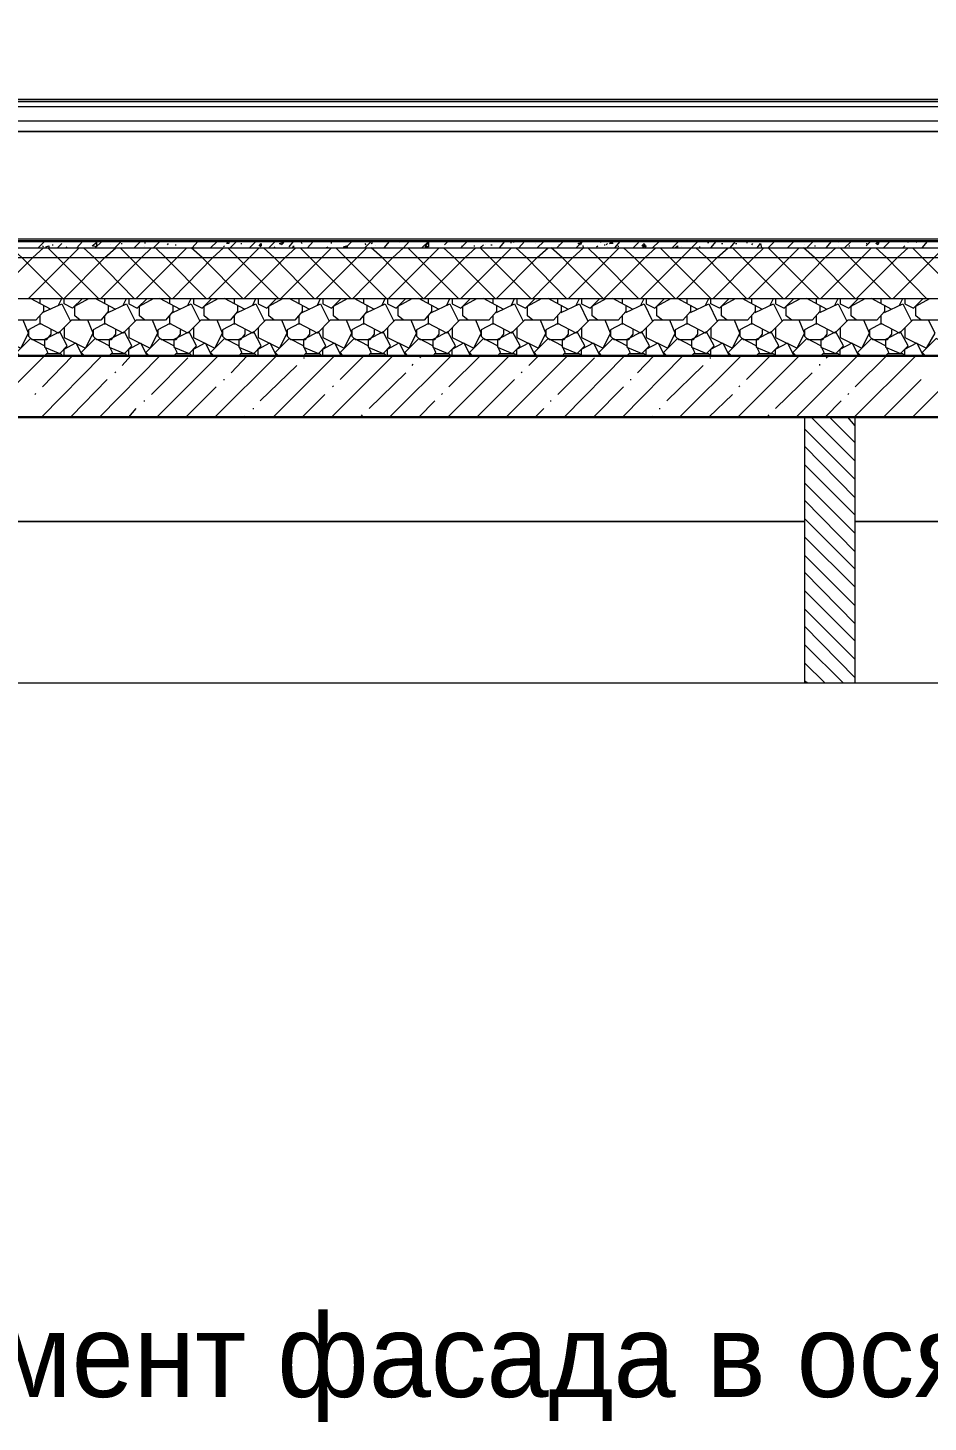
# Model space of a CAD drawing. Header units: millimetres. Extents: x 2294 to 908349, y -83289 to 219220.
# Drawn here: x 852355 to 856005, y 200936 to 206592 of the extents above; entities that cross this region are included whole.
import ezdxf

# ---------------------------------------------------------------- set-up
doc = ezdxf.new("R2010")
doc.units = ezdxf.units.MM
doc.layers.add('PDF _Геометрия', color=7, linetype='Continuous')
doc.layers.add('PDF _Текст', color=7, linetype='Continuous')

msp = doc.modelspace()

# ---------------------------------------------------------------- linework, layer by layer
at = {"layer": 'PDF _Геометрия', "lineweight": 9}
for points in [[(847932.9, 206302.9), (865812.6, 206302.9), (865812.6, 214434), (865751.4, 214434)], [(847932.9, 206499.6), (847932.9, 206302.9), (865812.6, 206302.9)], [(847941.6, 206302.9), (847941.6, 206294.1), (865812.6, 206294.1), (847941.6, 206294.1), (865812.6, 206294.1)], [(865436.6, 206272.3), (847941.6, 206272.3), (847941.6, 206294.1)], [(847941.6, 206272.3), (847941.6, 206215.5), (865502.2, 206215.5), (865502.2, 206171.7), (865502.2, 205262.4)], [(855504.4, 205013.3), (851758, 205013.3)], [(855709.9, 203933.5), (855709.9, 205013.3), (855504.4, 205013.3), (855504.4, 203933.5)], [(857672.7, 204589.2), (855709.9, 204589.2), (857672.7, 204589.2), (857672.7, 205013.3)], [(857371.1, 205013.3), (855709.9, 205013.3)], [(868553.6, 203933.5), (857397.3, 203933.5), (857323, 203780.5), (857165.6, 204086.5), (857091.3, 203933.5), (846144.9, 203933.5)]]:
    msp.add_lwpolyline(points, dxfattribs=at)
for points in [[(847924.1, 205262.4), (865493.5, 205262.4), (865493.5, 205529.1), (865493.5, 205695.2), (865493.5, 205734.6), (865493.5, 205760.8), (865493.5, 205765.2), (865493.5, 205769.6), (863495.7, 205734.6), (849567.8, 205734.6), (847932.9, 205773.9), (847932.9, 206499.6), (847928.5, 206499.6), (847924.1, 206499.6), (847915.4, 206499.6), (847758, 206499.6), (847758, 205262.4), (847915.4, 205262.4)], [(847932.9, 206171.7), (865484.7, 206171.7)], [(851736.1, 203933.5), (851736.1, 205013.3), (851736.1, 204589.2), (855504.4, 204589.2), (851736.1, 204589.2)]]:
    msp.add_lwpolyline(points, close=True, dxfattribs=at)
at = {"layer": 'PDF _Геометрия', "lineweight": 20}
for points in [[(847928.5, 205773.9), (847924.1, 205773.9), (847924.1, 205769.6), (849567.8, 205730.2), (863495.7, 205730.2), (865493.5, 205765.2)], [(847924.1, 205769.6), (847924.1, 205765.2), (849567.8, 205725.8), (863495.7, 205725.8), (865493.5, 205760.8)], [(847924.1, 205765.2), (847924.1, 205743.3), (849567.8, 205699.6), (863495.7, 205699.6), (865493.5, 205734.6)], [(847924.1, 205743.3), (847924.1, 205699.6), (849567.8, 205660.3), (863495.7, 205660.3), (865493.5, 205695.2)], [(847924.1, 205699.6), (847924.1, 205533.5), (849572.2, 205494.1), (863491.3, 205494.1), (865493.5, 205529.1)]]:
    msp.add_lwpolyline(points, dxfattribs=at)
at = {"layer": 'PDF _Геометрия', "color": 250, "lineweight": 9, "true_color": 0x1d1d1d}
for points in [[(852396.2, 205699.6), (852422.5, 205725.8)], [(852549.2, 205725.8), (852549.2, 205725.8)], [(852553.6, 205699.6), (852575.5, 205725.8)], [(852627.9, 205699.6), (852654.2, 205725.8)], [(852706.6, 205699.6), (852732.8, 205725.8)], [(852785.3, 205699.6), (852811.5, 205725.8)], [(852864, 205699.6), (852890.2, 205725.8)], [(853021.4, 205699.6), (853043.2, 205725.8)], [(853095.7, 205699.6), (853121.9, 205725.8)], [(853170, 205725.8), (853170, 205717.1), (853161.3, 205717.1), (853165.6, 205725.8)], [(853174.4, 205699.6), (853200.6, 205725.8)], [(853253.1, 205699.6), (853279.3, 205725.8)], [(853331.8, 205699.6), (853358, 205725.8)], [(853414.8, 205704), (853432.3, 205725.8)], [(853489.1, 205699.6), (853511, 205725.8)], [(853650.9, 205699.6), (853650.9, 205708.3), (853637.8, 205704), (853642.1, 205699.6), (853668.4, 205725.8)], [(853672.7, 205494.1), (853834.5, 205660.3), (853878.2, 205699.6), (853900.1, 205725.8)], [(853720.8, 205699.6), (853747.1, 205725.8)], [(853795.1, 205725.8), (853795.1, 205725.8)], [(853799.5, 205699.6), (853821.4, 205725.8)], [(853952.5, 205699.6), (853978.7, 205725.8)], [(854044.3, 205712.7), (854057.4, 205725.8)], [(854109.9, 205699.6), (854136.1, 205725.8)], [(854214.8, 205725.8), (854214.8, 205725.8)], [(854219.2, 205725.8), (854223.6, 205725.8)], [(854267.3, 205699.6), (854289.1, 205725.8)], [(854324.1, 205721.5), (854328.5, 205725.8)], [(854346, 205699.6), (854367.8, 205725.8)], [(854420.3, 205699.6), (854446.5, 205725.8)], [(854499, 205699.6), (854525.2, 205725.8)], [(854577.7, 205699.6), (854603.9, 205725.8)], [(854678.2, 205721.5), (854678.2, 205725.8)], [(854735, 205699.6), (854756.9, 205725.8)], [(854839.9, 205494.1), (855006.1, 205660.3), (855045.4, 205699.6), (855071.6, 205725.8)], [(854857.4, 205725.8), (854857.4, 205725.8)], [(854888, 205699.6), (854914.3, 205725.8)], [(854966.7, 205699.6), (854993, 205725.8)], [(855124.1, 205699.6), (855146, 205725.8)], [(855202.8, 205699.6), (855224.6, 205725.8)], [(855561.3, 205494.1), (855395.1, 205660.3), (855355.8, 205699.6), (855382, 205725.8)], [(855434.5, 205699.6), (855460.7, 205725.8)], [(855513.2, 205699.6), (855539.4, 205725.8)], [(855591.9, 205699.6), (855613.7, 205725.8)], [(855666.2, 205699.6), (855692.4, 205725.8)], [(855753.6, 205708.3), (855771.1, 205725.8)], [(855823.6, 205699.6), (855849.8, 205725.8)], [(855924.1, 205721.5), (855924.1, 205725.8)], [(855954.7, 205725.8), (855959.1, 205721.5)], [(855980.9, 205699.6), (856002.8, 205725.8)], [(852208.3, 205494.1), (852374.4, 205660.3), (852418.1, 205699.6)], [(852496.8, 205494.1), (852330.7, 205660.3), (852286.9, 205699.6)], [(852356.9, 205494.1), (852523, 205660.3), (852562.4, 205699.6)], [(852413.7, 205708.3), (852418.1, 205704)], [(852431.2, 205699.6), (852426.8, 205704), (852440, 205708.3), (852440, 205699.6)], [(852641, 205494.1), (852474.9, 205660.3), (852435.6, 205699.6)], [(852453.1, 205712.7), (852457.4, 205712.7)], [(852474.9, 205699.6), (852492.4, 205717.1)], [(852575.5, 205494.1), (852536.1, 205454.8), (852501.2, 205472.3), (852501.2, 205494.1), (852667.3, 205660.3), (852711, 205699.6)], [(852509.9, 205704), (852514.3, 205699.6)], [(852785.3, 205494.1), (852623.6, 205660.3), (852579.8, 205699.6)], [(852649.8, 205494.1), (852815.9, 205660.3), (852855.3, 205699.6)], [(852689.1, 205712.7), (852689.1, 205712.7)], [(852719.7, 205699.6), (852719.7, 205699.6)], [(852933.9, 205494.1), (852767.8, 205660.3), (852728.5, 205699.6)], [(852732.8, 205717.1), (852737.2, 205717.1)], [(852794.1, 205494.1), (852960.2, 205660.3), (852999.5, 205699.6)], [(852829, 205721.5), (852829, 205717.1)], [(852829, 205704), (852829, 205704)], [(853078.2, 205494.1), (852912.1, 205660.3), (852872.7, 205699.6)], [(852920.8, 205712.7), (852925.2, 205717.1)], [(852942.7, 205494.1), (853104.4, 205660.3), (853148.1, 205699.6)], [(852951.4, 205712.7), (852955.8, 205712.7)], [(853226.8, 205494.1), (853060.7, 205660.3), (853017, 205699.6)], [(853086.9, 205494.1), (853253.1, 205660.3), (853292.4, 205699.6)], [(853148.1, 205704), (853152.5, 205708.3)], [(853371.1, 205494.1), (853205, 205660.3), (853165.6, 205699.6)], [(853218.1, 205717.1), (853222.5, 205717.1)], [(853231.2, 205494.1), (853397.3, 205660.3), (853441, 205699.6)], [(853296.8, 205704), (853301.2, 205708.3)], [(853515.4, 205494.1), (853353.6, 205660.3), (853309.9, 205699.6)], [(853353.6, 205704), (853358, 205699.6)], [(853379.8, 205494.1), (853546, 205660.3), (853585.3, 205699.6)], [(853388.6, 205717.1), (853393, 205721.5)], [(853427.9, 205699.6), (853432.3, 205708.3), (853432.3, 205699.6)], [(853664, 205494.1), (853497.9, 205660.3), (853458.5, 205699.6)], [(853462.9, 205721.5), (853467.3, 205717.1)], [(853524.1, 205494.1), (853690.2, 205660.3), (853729.6, 205699.6)], [(853563.4, 205699.6), (853572.2, 205704)], [(853585.3, 205717.1), (853585.3, 205721.5)], [(853808.3, 205494.1), (853642.1, 205660.3), (853602.8, 205699.6)], [(853633.4, 205704), (853637.8, 205704)], [(853720.8, 205717.1), (853725.2, 205712.7)], [(853747.1, 205717.1), (853751.4, 205721.5)], [(853956.9, 205494.1), (853790.8, 205660.3), (853747.1, 205699.6)], [(853764.5, 205708.3), (853764.5, 205708.3)], [(853817, 205494.1), (853983.1, 205660.3), (854022.5, 205699.6)], [(853860.7, 205721.5), (853860.7, 205721.5)], [(854101.2, 205494.1), (853935, 205660.3), (853895.7, 205699.6)], [(853961.3, 205494.1), (854127.4, 205660.3), (854171.1, 205699.6)], [(854031.2, 205699.6), (854031.2, 205699.6)], [(854249.8, 205494.1), (854083.7, 205660.3), (854040, 205699.6)], [(854109.9, 205494.1), (854276, 205660.3), (854315.4, 205699.6)], [(854114.3, 205708.3), (854114.3, 205704)], [(854162.4, 205708.3), (854166.7, 205708.3)], [(854394, 205494.1), (854227.9, 205660.3), (854188.6, 205699.6), (854201.7, 205712.7)], [(854210.4, 205712.7), (854210.4, 205712.7)], [(854232.3, 205712.7), (854236.7, 205712.7)], [(854254.2, 205494.1), (854420.3, 205660.3), (854464, 205699.6)], [(854280.4, 205721.5), (854280.4, 205721.5)], [(854311, 205721.5), (854315.4, 205721.5)], [(854538.3, 205494.1), (854376.6, 205660.3), (854332.8, 205699.6)], [(854402.8, 205494.1), (854564.5, 205660.3), (854608.3, 205699.6), (854608.3, 205704)], [(854411.5, 205717.1), (854411.5, 205717.1)], [(854686.9, 205494.1), (854520.8, 205660.3), (854477.1, 205699.6)], [(854507.7, 205712.7), (854512.1, 205712.7)], [(854547.1, 205494.1), (854713.2, 205660.3), (854752.5, 205699.6)], [(854603.9, 205708.3), (854608.3, 205708.3)], [(854625.7, 205704), (854625.7, 205704)], [(854831.2, 205494.1), (854665.1, 205660.3), (854625.7, 205699.6)], [(854660.7, 205704), (854665.1, 205708.3)], [(854691.3, 205712.7), (854695.7, 205712.7)], [(854691.3, 205494.1), (854857.4, 205660.3), (854901.2, 205699.6)], [(854700.1, 205712.7), (854704.4, 205717.1)], [(854704.4, 205704), (854704.4, 205704)], [(854748.1, 205708.3), (854748.1, 205704)], [(854979.8, 205494.1), (854813.7, 205660.3), (854770, 205699.6)], [(854800.6, 205699.6), (854800.6, 205699.6)], [(854809.3, 205699.6), (854831.2, 205721.5)], [(854853.1, 205699.6), (854848.7, 205704), (854861.8, 205708.3), (854857.4, 205699.6)], [(855198.4, 205494.1), (855159.1, 205454.8), (855124.1, 205472.3), (855124.1, 205494.1), (854958, 205660.3), (854918.6, 205699.6)], [(854979.8, 205699.6), (854988.6, 205708.3), (854988.6, 205699.6)], [(854984.2, 205494.1), (855150.3, 205660.3), (855194, 205699.6)], [(855006.1, 205704), (855006.1, 205704)], [(855268.4, 205494.1), (855106.6, 205660.3), (855062.9, 205699.6)], [(855076, 205704), (855080.4, 205704)], [(855111, 205721.5), (855115.4, 205721.5)], [(855132.8, 205494.1), (855299, 205660.3), (855338.3, 205699.6)], [(855167.8, 205717.1), (855172.2, 205717.1)], [(855417, 205494.1), (855250.9, 205660.3), (855211.5, 205699.6)], [(855224.6, 205717.1), (855229, 205717.1)], [(855268.4, 205721.5), (855272.7, 205721.5)], [(855277.1, 205699.6), (855277.1, 205699.6)], [(855277.1, 205494.1), (855443.2, 205660.3), (855482.6, 205699.6)], [(855290.2, 205712.7), (855294.6, 205717.1)], [(855316.5, 205699.6), (855312.1, 205699.6), (855325.2, 205717.1), (855329.6, 205699.6)], [(855425.7, 205494.1), (855587.5, 205660.3), (855631.2, 205699.6)], [(855709.9, 205494.1), (855543.8, 205660.3), (855500.1, 205699.6)], [(855504.4, 205712.7), (855504.4, 205712.7)], [(855543.8, 205708.3), (855548.1, 205708.3)], [(855570, 205494.1), (855736.1, 205660.3), (855775.5, 205699.6)], [(855639.9, 205721.5), (855639.9, 205721.5)], [(855639.9, 205704), (855639.9, 205704)], [(855854.2, 205494.1), (855688, 205660.3), (855648.7, 205699.6)], [(855683.7, 205708.3), (855688, 205708.3)], [(855714.3, 205494.1), (855880.4, 205660.3), (855924.1, 205699.6)], [(855753.6, 205717.1), (855758, 205717.1)], [(855998.4, 205494.1), (855836.7, 205660.3), (855793, 205699.6)], [(856064, 205699.6), (856059.6, 205704), (856072.7, 205708.3), (856068.4, 205699.6), (856029, 205660.3), (855862.9, 205494.1)], [(855902.2, 205699.6), (855911, 205708.3)], [(856147, 205494.1), (855980.9, 205660.3), (855941.6, 205699.6)], [(852418.1, 205467.9), (852418.1, 205441.7), (852387.5, 205406.7), (852269.5, 205406.7), (852217, 205354.3), (852142.7, 205393.6), (852094.6, 205367.4), (852094.6, 205341.1), (852107.7, 205328), (852168.9, 205328), (852186.4, 205349.9), (852186.4, 205367.4)], [(852680.4, 205467.9), (852680.4, 205441.7), (852649.8, 205406.7), (852531.8, 205406.7), (852479.3, 205354.3), (852405, 205393.6), (852356.9, 205367.4), (852356.9, 205341.1), (852370, 205328), (852431.2, 205328), (852448.7, 205349.9), (852448.7, 205367.4)], [(852448.7, 205450.4), (852365.6, 205494.1)], [(852405, 205472.3), (852405, 205494.1)], [(852413.7, 205437.3), (852492.4, 205472.3), (852527.4, 205402.3)], [(852479.3, 205467.9), (852492.4, 205494.1)], [(852566.7, 205406.7), (852544.9, 205424.2), (852544.9, 205463.5), (852601.7, 205494.1)], [(852942.7, 205467.9), (852942.7, 205441.7), (852912.1, 205406.7), (852794.1, 205406.7), (852741.6, 205354.3), (852667.3, 205393.6), (852619.2, 205367.4), (852619.2, 205341.1), (852632.3, 205328), (852693.5, 205328), (852711, 205349.9), (852711, 205367.4)], [(852711, 205450.4), (852627.9, 205494.1)], [(852667.3, 205472.3), (852667.3, 205494.1)], [(852680.4, 205437.3), (852754.7, 205472.3), (852789.7, 205402.3)], [(852741.6, 205467.9), (852754.7, 205494.1)], [(852763.5, 205494.1), (852763.5, 205472.3), (852798.4, 205454.8), (852837.8, 205494.1)], [(852829, 205406.7), (852807.2, 205424.2), (852807.2, 205463.5), (852864, 205494.1)], [(853205, 205467.9), (853205, 205441.7), (853174.4, 205406.7), (853056.3, 205406.7), (853003.9, 205354.3), (852929.6, 205393.6), (852881.5, 205367.4), (852881.5, 205341.1), (852894.6, 205328), (852955.8, 205328), (852973.3, 205349.9), (852973.3, 205367.4)], [(852973.3, 205450.4), (852890.2, 205494.1)], [(852929.6, 205472.3), (852929.6, 205494.1)], [(852942.7, 205437.3), (853017, 205472.3), (853052, 205402.3)], [(853003.9, 205467.9), (853017, 205494.1)], [(853025.7, 205494.1), (853025.7, 205472.3), (853060.7, 205454.8), (853100.1, 205494.1)], [(853091.3, 205406.7), (853069.5, 205424.2), (853069.5, 205463.5), (853126.3, 205494.1)], [(853467.3, 205467.9), (853467.3, 205441.7), (853436.7, 205406.7), (853318.6, 205406.7), (853266.2, 205354.3), (853191.9, 205393.6), (853143.8, 205367.4), (853143.8, 205341.1), (853156.9, 205328), (853218.1, 205328), (853235.6, 205349.9), (853235.6, 205367.4)], [(853235.6, 205450.4), (853152.5, 205494.1)], [(853191.9, 205472.3), (853191.9, 205494.1)], [(853205, 205437.3), (853279.3, 205472.3), (853314.3, 205402.3)], [(853266.2, 205467.9), (853279.3, 205494.1)], [(853288, 205494.1), (853288, 205472.3), (853323, 205454.8), (853362.4, 205494.1)], [(853353.6, 205406.7), (853331.8, 205424.2), (853331.8, 205463.5), (853388.6, 205494.1)], [(853729.6, 205467.9), (853729.6, 205441.7), (853699, 205406.7), (853580.9, 205406.7), (853528.5, 205354.3), (853454.2, 205393.6), (853406.1, 205367.4), (853406.1, 205341.1), (853419.2, 205328), (853480.4, 205328), (853497.9, 205349.9), (853497.9, 205367.4)], [(853497.9, 205450.4), (853414.8, 205494.1)], [(853454.2, 205472.3), (853454.2, 205494.1)], [(853467.3, 205437.3), (853541.6, 205472.3), (853576.6, 205402.3)], [(853528.5, 205467.9), (853541.6, 205494.1)], [(853550.3, 205494.1), (853550.3, 205472.3), (853585.3, 205454.8), (853624.7, 205494.1)], [(853615.9, 205406.7), (853594, 205424.2), (853594, 205463.5), (853650.9, 205494.1)], [(853991.9, 205467.9), (853991.9, 205441.7), (853961.3, 205406.7), (853843.2, 205406.7), (853790.8, 205354.3), (853716.5, 205393.6), (853668.4, 205367.4), (853668.4, 205341.1), (853681.5, 205328), (853742.7, 205328), (853760.2, 205349.9), (853760.2, 205367.4)], [(853760.2, 205450.4), (853677.1, 205494.1)], [(853716.5, 205472.3), (853716.5, 205494.1)], [(853729.6, 205437.3), (853803.9, 205472.3), (853838.9, 205402.3)], [(853790.8, 205467.9), (853803.9, 205494.1)], [(853812.6, 205494.1), (853812.6, 205472.3), (853847.6, 205454.8), (853886.9, 205494.1)], [(853878.2, 205406.7), (853856.3, 205424.2), (853856.3, 205463.5), (853913.2, 205494.1)], [(854254.2, 205467.9), (854254.2, 205441.7), (854223.6, 205406.7), (854105.5, 205406.7), (854053.1, 205354.3), (853978.7, 205393.6), (853930.7, 205367.4), (853930.7, 205341.1), (853943.8, 205328), (854005, 205328), (854022.5, 205349.9), (854022.5, 205367.4)], [(854022.5, 205450.4), (853939.4, 205494.1)], [(853978.7, 205472.3), (853978.7, 205494.1)], [(853991.9, 205437.3), (854066.2, 205472.3), (854101.2, 205402.3)], [(854053.1, 205467.9), (854066.2, 205494.1)], [(854074.9, 205494.1), (854074.9, 205472.3), (854109.9, 205454.8), (854149.2, 205494.1)], [(854140.5, 205406.7), (854118.6, 205424.2), (854118.6, 205463.5), (854175.5, 205494.1)], [(854516.5, 205467.9), (854516.5, 205441.7), (854485.9, 205406.7), (854367.8, 205406.7), (854315.4, 205354.3), (854241, 205393.6), (854193, 205367.4), (854193, 205341.1), (854206.1, 205328), (854267.3, 205328), (854284.8, 205349.9), (854284.8, 205367.4)], [(854284.8, 205450.4), (854201.7, 205494.1)], [(854241, 205472.3), (854241, 205494.1)], [(854254.2, 205437.3), (854328.5, 205472.3), (854363.4, 205402.3)], [(854315.4, 205467.9), (854328.5, 205494.1)], [(854337.2, 205494.1), (854337.2, 205472.3), (854372.2, 205454.8), (854411.5, 205494.1)], [(854402.8, 205406.7), (854380.9, 205424.2), (854380.9, 205463.5), (854437.8, 205494.1)], [(854778.7, 205467.9), (854778.7, 205441.7), (854748.1, 205406.7), (854630.1, 205406.7), (854577.7, 205354.3), (854503.3, 205393.6), (854455.2, 205367.4), (854455.2, 205341.1), (854468.4, 205328), (854529.6, 205328), (854547.1, 205349.9), (854547.1, 205367.4)], [(854547.1, 205450.4), (854464, 205494.1)], [(854503.3, 205472.3), (854503.3, 205494.1)], [(854516.5, 205437.3), (854590.8, 205472.3), (854625.7, 205402.3)], [(854577.7, 205467.9), (854590.8, 205494.1)], [(854599.5, 205494.1), (854599.5, 205472.3), (854634.5, 205454.8), (854673.8, 205494.1)], [(854665.1, 205406.7), (854643.2, 205424.2), (854643.2, 205463.5), (854700.1, 205494.1)], [(855041, 205467.9), (855041, 205441.7), (855010.4, 205406.7), (854892.4, 205406.7), (854839.9, 205354.3), (854765.6, 205393.6), (854717.5, 205367.4), (854717.5, 205341.1), (854730.7, 205328), (854791.9, 205328), (854809.3, 205349.9), (854809.3, 205367.4)], [(854809.3, 205450.4), (854726.3, 205494.1)], [(854765.6, 205472.3), (854765.6, 205494.1)], [(854778.7, 205437.3), (854853.1, 205472.3), (854888, 205402.3)], [(854839.9, 205467.9), (854853.1, 205494.1)], [(854861.8, 205494.1), (854861.8, 205472.3), (854896.8, 205454.8), (854936.1, 205494.1)], [(854927.4, 205406.7), (854905.5, 205424.2), (854905.5, 205463.5), (854962.4, 205494.1)], [(855303.3, 205467.9), (855303.3, 205441.7), (855272.7, 205406.7), (855154.7, 205406.7), (855102.2, 205354.3), (855027.9, 205393.6), (854979.8, 205367.4), (854979.8, 205341.1), (854993, 205328), (855054.2, 205328), (855071.6, 205349.9), (855071.6, 205367.4)], [(855071.6, 205450.4), (854988.6, 205494.1)], [(855027.9, 205472.3), (855027.9, 205494.1)], [(855041, 205437.3), (855115.4, 205472.3), (855150.3, 205402.3)], [(855102.2, 205467.9), (855115.4, 205494.1)], [(855189.7, 205406.7), (855167.8, 205424.2), (855167.8, 205463.5), (855224.6, 205494.1)], [(855565.6, 205467.9), (855565.6, 205441.7), (855535, 205406.7), (855417, 205406.7), (855364.5, 205354.3), (855290.2, 205393.6), (855242.1, 205367.4), (855242.1, 205341.1), (855255.2, 205328), (855316.5, 205328), (855333.9, 205349.9), (855333.9, 205367.4)], [(855333.9, 205450.4), (855250.9, 205494.1)], [(855290.2, 205472.3), (855290.2, 205494.1)], [(855303.3, 205437.3), (855377.7, 205472.3), (855412.6, 205402.3)], [(855364.5, 205467.9), (855377.7, 205494.1)], [(855386.4, 205494.1), (855386.4, 205472.3), (855421.4, 205454.8), (855460.7, 205494.1)], [(855452, 205406.7), (855430.1, 205424.2), (855430.1, 205463.5), (855486.9, 205494.1)], [(855827.9, 205467.9), (855827.9, 205441.7), (855797.3, 205406.7), (855679.3, 205406.7), (855626.8, 205354.3), (855552.5, 205393.6), (855504.4, 205367.4), (855504.4, 205341.1), (855517.5, 205328), (855578.7, 205328), (855596.2, 205349.9), (855596.2, 205367.4)], [(855596.2, 205450.4), (855513.2, 205494.1)], [(855552.5, 205472.3), (855552.5, 205494.1)], [(855565.6, 205437.3), (855639.9, 205472.3), (855674.9, 205402.3)], [(855626.8, 205467.9), (855639.9, 205494.1)], [(855648.7, 205494.1), (855648.7, 205472.3), (855683.7, 205454.8), (855723, 205494.1)], [(855714.3, 205406.7), (855692.4, 205424.2), (855692.4, 205463.5), (855749.2, 205494.1)], [(856090.2, 205467.9), (856090.2, 205441.7), (856059.6, 205406.7), (855941.6, 205406.7), (855889.1, 205354.3), (855814.8, 205393.6), (855766.7, 205367.4), (855766.7, 205341.1), (855779.8, 205328), (855841, 205328), (855858.5, 205349.9), (855858.5, 205367.4)], [(855858.5, 205450.4), (855775.5, 205494.1)], [(855814.8, 205472.3), (855814.8, 205494.1)], [(855827.9, 205437.3), (855902.2, 205472.3), (855937.2, 205402.3)], [(855889.1, 205467.9), (855902.2, 205494.1)], [(855911, 205494.1), (855911, 205472.3), (855946, 205454.8), (855985.3, 205494.1)], [(855976.6, 205406.7), (855954.7, 205424.2), (855954.7, 205463.5), (856011.5, 205494.1)], [(852238.9, 205376.1), (852238.9, 205336.8), (852326.3, 205293.1), (852356.9, 205354.3), (852335, 205406.7)], [(852405, 205389.2), (852405, 205424.2)], [(852501.2, 205376.1), (852501.2, 205336.8), (852588.6, 205293.1), (852619.2, 205354.3), (852597.3, 205406.7)], [(852667.3, 205389.2), (852667.3, 205424.2)], [(852763.5, 205376.1), (852763.5, 205336.8), (852850.9, 205293.1), (852881.5, 205354.3), (852859.6, 205406.7)], [(852929.6, 205389.2), (852929.6, 205424.2)], [(853025.7, 205376.1), (853025.7, 205336.8), (853113.2, 205293.1), (853143.8, 205354.3), (853121.9, 205406.7)], [(853191.9, 205389.2), (853191.9, 205424.2)], [(853288, 205376.1), (853288, 205336.8), (853375.5, 205293.1), (853406.1, 205354.3), (853384.2, 205406.7)], [(853454.2, 205389.2), (853454.2, 205424.2)], [(853550.3, 205376.1), (853550.3, 205336.8), (853637.8, 205293.1), (853668.4, 205354.3), (853646.5, 205406.7)], [(853716.5, 205389.2), (853716.5, 205424.2)], [(853812.6, 205376.1), (853812.6, 205336.8), (853900.1, 205293.1), (853930.7, 205354.3), (853908.8, 205406.7)], [(853978.7, 205389.2), (853978.7, 205424.2)], [(854074.9, 205376.1), (854074.9, 205336.8), (854162.4, 205293.1), (854193, 205354.3), (854171.1, 205406.7)], [(854241, 205389.2), (854241, 205424.2)], [(854337.2, 205376.1), (854337.2, 205336.8), (854424.6, 205293.1), (854455.2, 205354.3), (854433.4, 205406.7)], [(854503.3, 205389.2), (854503.3, 205424.2)], [(854599.5, 205376.1), (854599.5, 205336.8), (854686.9, 205293.1), (854717.5, 205354.3), (854695.7, 205406.7)], [(854765.6, 205389.2), (854765.6, 205424.2)], [(854861.8, 205376.1), (854861.8, 205336.8), (854949.2, 205293.1), (854979.8, 205354.3), (854958, 205406.7)], [(855027.9, 205389.2), (855027.9, 205424.2)], [(855124.1, 205376.1), (855124.1, 205336.8), (855211.5, 205293.1), (855242.1, 205354.3), (855220.3, 205406.7)], [(855290.2, 205389.2), (855290.2, 205424.2)], [(855386.4, 205376.1), (855386.4, 205336.8), (855473.8, 205293.1), (855504.4, 205354.3), (855482.6, 205406.7)], [(855552.5, 205389.2), (855552.5, 205424.2)], [(855648.7, 205376.1), (855648.7, 205336.8), (855736.1, 205293.1), (855766.7, 205354.3), (855744.9, 205406.7)], [(855814.8, 205389.2), (855814.8, 205424.2)], [(855911, 205376.1), (855911, 205336.8), (855998.4, 205293.1), (856033.4, 205354.3), (856007.2, 205406.7)], [(852173.3, 205013.3), (852422.5, 205262.4), (852435.6, 205275.6), (852422.5, 205301.8), (852365.6, 205332.4), (852308.8, 205275.6), (852321.9, 205262.4)], [(852684.8, 205262.4), (852697.9, 205275.6), (852684.8, 205301.8), (852627.9, 205332.4), (852571.1, 205275.6), (852584.2, 205262.4)], [(852947.1, 205262.4), (852960.2, 205275.6), (852947.1, 205301.8), (852890.2, 205332.4), (852833.4, 205275.6), (852846.5, 205262.4)], [(853209.4, 205262.4), (853222.5, 205275.6), (853209.4, 205301.8), (853152.5, 205332.4), (853095.7, 205275.6), (853108.8, 205262.4)], [(853471.6, 205262.4), (853484.8, 205275.6), (853471.6, 205301.8), (853414.8, 205332.4), (853358, 205275.6), (853371.1, 205262.4)], [(853733.9, 205262.4), (853747.1, 205275.6), (853733.9, 205301.8), (853677.1, 205332.4), (853620.3, 205275.6), (853633.4, 205262.4)], [(853996.2, 205262.4), (854009.3, 205275.6), (853996.2, 205301.8), (853939.4, 205332.4), (853882.6, 205275.6), (853895.7, 205262.4)], [(854258.5, 205262.4), (854271.6, 205275.6), (854258.5, 205301.8), (854201.7, 205332.4), (854144.9, 205275.6), (854158, 205262.4)], [(854520.8, 205262.4), (854533.9, 205275.6), (854520.8, 205301.8), (854464, 205332.4), (854407.2, 205275.6), (854420.3, 205262.4)], [(854783.1, 205262.4), (854796.2, 205275.6), (854783.1, 205301.8), (854726.3, 205332.4), (854669.5, 205275.6), (854682.6, 205262.4)], [(855045.4, 205262.4), (855058.5, 205275.6), (855045.4, 205301.8), (854988.6, 205332.4), (854931.8, 205275.6), (854944.9, 205262.4)], [(855307.7, 205262.4), (855320.8, 205275.6), (855307.7, 205301.8), (855250.9, 205332.4), (855194, 205275.6), (855207.2, 205262.4)], [(855570, 205262.4), (855583.1, 205275.6), (855570, 205301.8), (855513.2, 205332.4), (855456.3, 205275.6), (855469.5, 205262.4)], [(855832.3, 205262.4), (855845.4, 205275.6), (855832.3, 205301.8), (855775.5, 205332.4), (855718.6, 205275.6), (855731.7, 205262.4)], [(856094.6, 205262.4), (856107.7, 205275.6), (856094.6, 205301.8), (856037.8, 205332.4), (855980.9, 205275.6), (855994, 205262.4)], [(852501.2, 205262.4), (852501.2, 205288.7), (852549.2, 205314.9), (852575.5, 205262.4)], [(852763.5, 205262.4), (852763.5, 205288.7), (852811.5, 205314.9), (852837.8, 205262.4)], [(853025.7, 205262.4), (853025.7, 205288.7), (853073.8, 205314.9), (853100.1, 205262.4)], [(853288, 205262.4), (853288, 205288.7), (853336.1, 205314.9), (853362.4, 205262.4), (853113.2, 205013.3)], [(853550.3, 205262.4), (853550.3, 205288.7), (853598.4, 205314.9), (853624.7, 205262.4)], [(853812.6, 205262.4), (853812.6, 205288.7), (853860.7, 205314.9), (853886.9, 205262.4)], [(854074.9, 205262.4), (854074.9, 205288.7), (854123, 205314.9), (854149.2, 205262.4)], [(854337.2, 205262.4), (854337.2, 205288.7), (854385.3, 205314.9), (854411.5, 205262.4)], [(854599.5, 205262.4), (854599.5, 205288.7), (854647.6, 205314.9), (854673.8, 205262.4)], [(854861.8, 205262.4), (854861.8, 205288.7), (854909.9, 205314.9), (854936.1, 205262.4)], [(855124.1, 205262.4), (855124.1, 205288.7), (855172.2, 205314.9), (855198.4, 205262.4)], [(855386.4, 205262.4), (855386.4, 205288.7), (855434.5, 205314.9), (855460.7, 205262.4)], [(855648.7, 205262.4), (855648.7, 205288.7), (855696.8, 205314.9), (855723, 205262.4)], [(855911, 205262.4), (855911, 205288.7), (855959.1, 205314.9), (855985.3, 205262.4)], [(852409.4, 205013.3), (852654.2, 205262.4)], [(852413.7, 205135.7), (852536.1, 205262.4)], [(852431.2, 205271.2), (852488, 205271.2), (852492.4, 205262.4)], [(852645.4, 205013.3), (852890.2, 205262.4)], [(852693.5, 205271.2), (852750.3, 205271.2), (852754.7, 205262.4)], [(852737.2, 205223.1), (852772.2, 205262.4)], [(852855.3, 205105.1), (853003.9, 205253.7)], [(852877.1, 205013.3), (853126.3, 205262.4)], [(852955.8, 205271.2), (853012.6, 205271.2), (853017, 205262.4)], [(853178.8, 205192.5), (853244.3, 205262.4)], [(853218.1, 205271.2), (853274.9, 205271.2), (853279.3, 205262.4)], [(853296.8, 205078.8), (853445.4, 205223.1)], [(853349.2, 205013.3), (853598.4, 205262.4)], [(853471.6, 205253.7), (853476, 205253.7)], [(853480.4, 205271.2), (853537.2, 205271.2), (853546, 205262.4)], [(853585.3, 205013.3), (853834.5, 205262.4)], [(853620.3, 205166.3), (853716.5, 205262.4)], [(853742.7, 205271.2), (853799.5, 205271.2), (853808.3, 205262.4)], [(854005, 205271.2), (854061.8, 205271.2), (854070.6, 205262.4), (853821.4, 205013.3)], [(853913.2, 205223.1), (853917.5, 205227.5)], [(853943.8, 205253.7), (853952.5, 205262.4)], [(854057.4, 205013.3), (854306.6, 205262.4)], [(854061.8, 205135.7), (854188.6, 205262.4)], [(854267.3, 205271.2), (854328.5, 205271.2), (854332.8, 205262.4)], [(854293.5, 205013.3), (854542.7, 205262.4)], [(854385.3, 205223.1), (854424.6, 205262.4)], [(854503.3, 205105.1), (854652, 205253.7)], [(854529.6, 205271.2), (854590.8, 205271.2), (854595.1, 205262.4)], [(854529.6, 205013.3), (854774.4, 205262.4)], [(854765.6, 205013.3), (855010.4, 205262.4)], [(854791.9, 205271.2), (854853.1, 205271.2), (854857.4, 205262.4)], [(854826.8, 205192.5), (854892.4, 205262.4)], [(854944.9, 205078.8), (855093.5, 205223.1)], [(854997.3, 205013.3), (855246.5, 205262.4)], [(855054.2, 205271.2), (855115.4, 205271.2), (855119.7, 205262.4)], [(855119.7, 205253.7), (855124.1, 205253.7)], [(855233.4, 205013.3), (855482.6, 205262.4)], [(855268.4, 205166.3), (855364.5, 205262.4)], [(855316.5, 205271.2), (855377.7, 205271.2), (855382, 205262.4)], [(855469.5, 205013.3), (855718.6, 205262.4)], [(855565.6, 205223.1), (855565.6, 205227.5)], [(855578.7, 205271.2), (855639.9, 205271.2), (855644.3, 205262.4)], [(855591.9, 205253.7), (855600.6, 205262.4)], [(855705.5, 205013.3), (855954.7, 205262.4)], [(855709.9, 205135.7), (855836.7, 205262.4)], [(855841, 205271.2), (855902.2, 205271.2), (855906.6, 205262.4)], [(855941.6, 205013.3), (856190.8, 205262.4)], [(852531.8, 205017.6), (852676, 205166.3)], [(852706.6, 205192.5), (852711, 205196.9)], [(853148.1, 205166.3), (853152.5, 205166.3)], [(853738.3, 205048.2), (853886.9, 205192.5)], [(854179.8, 205017.6), (854328.5, 205166.3)], [(854354.7, 205192.5), (854359.1, 205196.9)], [(854796.2, 205166.3), (854800.6, 205166.3)], [(855386.4, 205048.2), (855535, 205192.5)], [(855827.9, 205017.6), (855976.6, 205166.3)], [(852383.1, 205105.1), (852387.5, 205109.4)], [(852995.1, 205013.3), (853117.5, 205135.7)], [(853467.3, 205013.3), (853559.1, 205105.1)], [(853589.7, 205135.7), (853594, 205140)], [(854031.2, 205105.1), (854035.6, 205109.4)], [(854647.6, 205013.3), (854770, 205135.7)], [(855115.4, 205013.3), (855211.5, 205105.1)], [(855237.8, 205135.7), (855242.1, 205140)], [(855679.3, 205105.1), (855683.7, 205109.4)], [(852763.5, 205013.3), (852794.1, 205048.2)], [(852824.7, 205078.8), (852829, 205078.8)], [(853266.2, 205048.2), (853270.6, 205048.2)], [(853939.4, 205013.3), (854005, 205078.8)], [(854411.5, 205013.3), (854446.5, 205048.2)], [(854472.7, 205078.8), (854477.1, 205078.8)], [(854914.3, 205048.2), (854918.6, 205048.2)], [(855587.5, 205013.3), (855653.1, 205078.8)], [(853231.2, 205013.3), (853235.6, 205017.6)], [(853707.7, 205017.6), (853712.1, 205022)], [(854883.7, 205013.3), (854888, 205017.6)], [(855355.8, 205017.6), (855360.2, 205022)], [(855709.9, 204834), (855530.7, 205013.3)], [(855709.9, 204908.4), (855605, 205013.3)], [(855709.9, 204978.3), (855679.3, 205013.3)], [(855709.9, 204759.7), (855504.4, 204965.2)], [(855709.9, 204685.4), (855504.4, 204895.2)], [(855709.9, 204615.5), (855504.4, 204820.9)], [(855709.9, 204541.1), (855504.4, 204746.6)], [(855709.9, 204466.8), (855504.4, 204676.7)], [(855709.9, 204396.9), (855504.4, 204602.3)], [(855709.9, 204322.6), (855504.4, 204528)], [(855709.9, 204248.2), (855504.4, 204453.7)], [(855709.9, 204173.9), (855504.4, 204383.8)], [(855709.9, 204104), (855504.4, 204309.4)], [(855709.9, 204029.7), (855504.4, 204235.1)], [(855709.9, 203955.3), (855504.4, 204165.2)], [(855661.8, 203933.5), (855504.4, 204090.9)], [(855587.5, 203933.5), (855504.4, 204016.6)], [(855517.5, 203933.5), (855504.4, 203942.2)]]:
    msp.add_lwpolyline(points, dxfattribs=at)
for points in [[(854721.9, 205725.8), (854726.3, 205717.1), (854713.2, 205717.1)], [(855806.1, 205725.8), (855801.7, 205712.7), (855793, 205717.1)], [(852632.3, 205704), (852614.8, 205708.3), (852632.3, 205721.5)], [(853301.2, 205717.1), (853301.2, 205708.3), (853292.4, 205708.3)], [(853388.6, 205721.5), (853384.2, 205712.7), (853375.5, 205717.1)], [(853978.7, 205704), (853965.6, 205704), (853978.7, 205721.5)], [(854599.5, 205721.5), (854595.1, 205712.7), (854586.4, 205717.1)], [(854853.1, 205717.1), (854857.4, 205708.3), (854844.3, 205708.3)], [(852422.5, 205328), (852422.5, 205297.4), (852483.7, 205271.2), (852514.3, 205301.8), (852483.7, 205358.6)], [(852684.8, 205328), (852684.8, 205297.4), (852746, 205271.2), (852776.6, 205301.8), (852746, 205358.6)], [(852947.1, 205328), (852947.1, 205297.4), (853008.3, 205271.2), (853038.9, 205301.8), (853008.3, 205358.6)], [(853209.4, 205328), (853209.4, 205297.4), (853270.6, 205271.2), (853301.2, 205301.8), (853270.6, 205358.6)], [(853471.6, 205328), (853471.6, 205297.4), (853532.8, 205271.2), (853563.4, 205301.8), (853532.8, 205358.6)], [(853733.9, 205328), (853733.9, 205297.4), (853795.1, 205271.2), (853825.7, 205301.8), (853795.1, 205358.6)], [(853996.2, 205328), (853996.2, 205297.4), (854057.4, 205271.2), (854088, 205301.8), (854057.4, 205358.6)], [(854258.5, 205328), (854258.5, 205297.4), (854319.7, 205271.2), (854350.3, 205301.8), (854319.7, 205358.6)], [(854520.8, 205328), (854520.8, 205297.4), (854582, 205271.2), (854612.6, 205301.8), (854582, 205358.6)], [(854783.1, 205328), (854783.1, 205297.4), (854844.3, 205271.2), (854874.9, 205301.8), (854844.3, 205358.6)], [(855045.4, 205328), (855045.4, 205297.4), (855106.6, 205271.2), (855137.2, 205301.8), (855106.6, 205358.6)], [(855307.7, 205328), (855307.7, 205297.4), (855368.9, 205271.2), (855399.5, 205301.8), (855368.9, 205358.6)], [(855570, 205328), (855570, 205297.4), (855631.2, 205271.2), (855661.8, 205301.8), (855631.2, 205358.6)], [(855832.3, 205328), (855832.3, 205297.4), (855893.5, 205271.2), (855924.1, 205301.8), (855893.5, 205358.6)]]:
    msp.add_lwpolyline(points, close=True, dxfattribs=at)
at = {"layer": 'PDF _Геометрия', "lineweight": 30}
msp.add_lwpolyline([(847500.1, 205013.3), (865935, 205013.3), (865935, 205262.4), (847500.1, 205262.4)], close=True, dxfattribs=at)

# ---------------------------------------------------------------- texts
at = {"layer": 'PDF _Текст', "insert": (851210.8, 201155.7), "char_height": 337.88, "attachment_point": 4, "style": ''}
msp.add_mtext('Фрагмент фасада в осях 61-50', dxfattribs=at)

doc.saveas('drawing.dxf')
